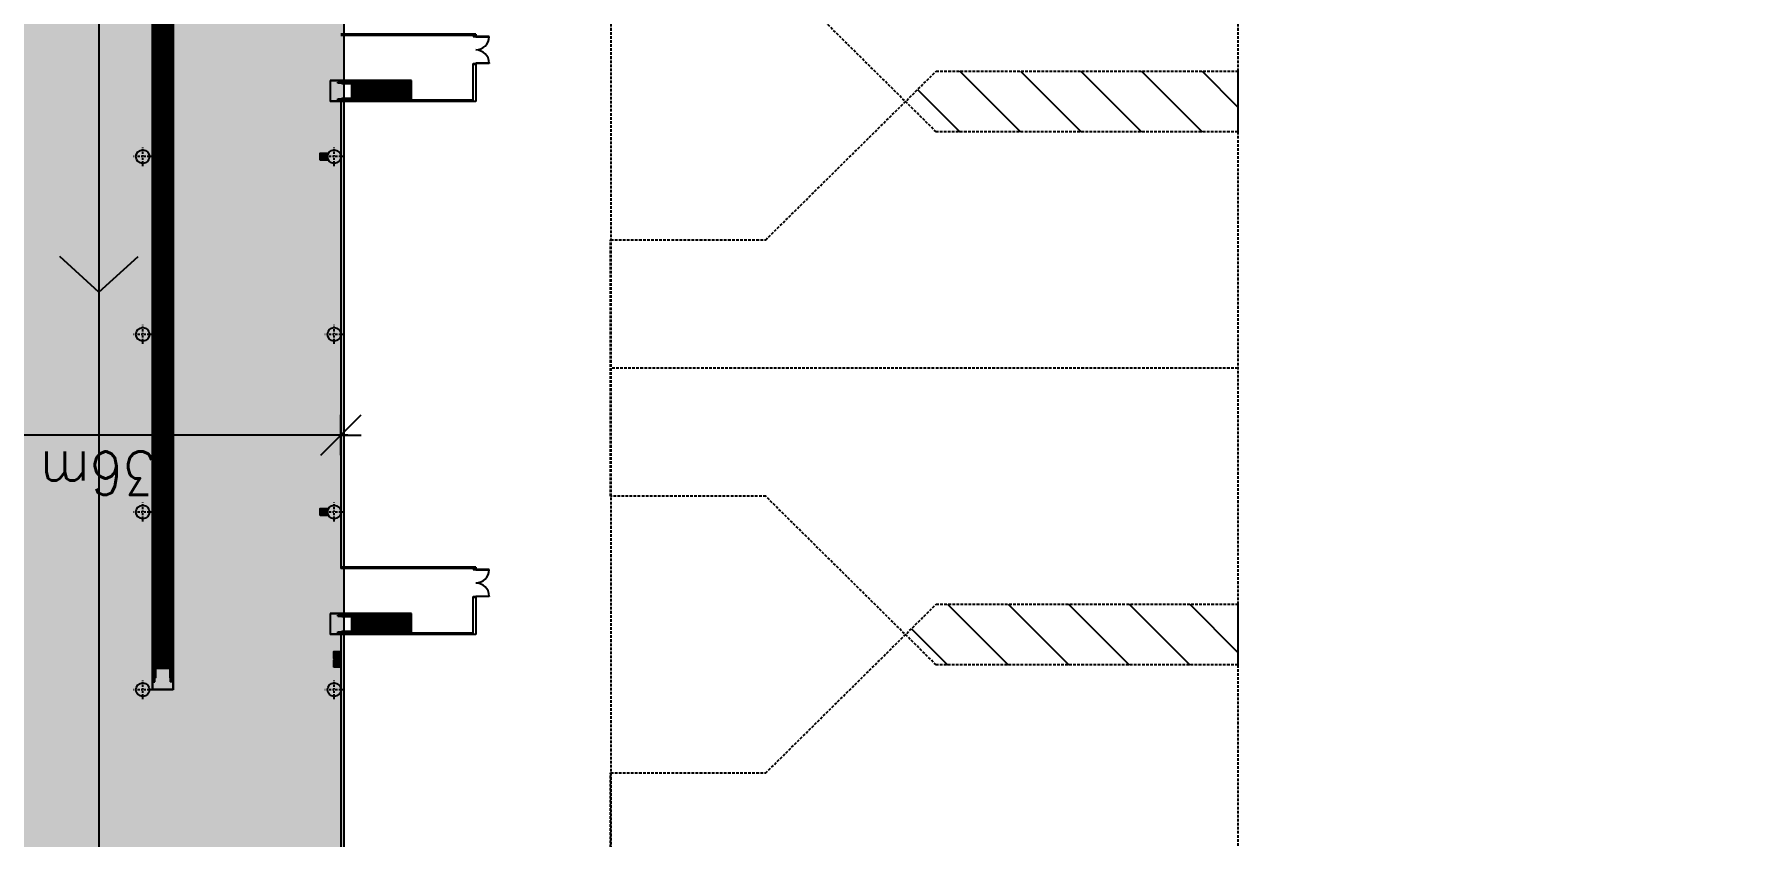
# Model space of a CAD drawing. Header units: millimetres. Extents: x -1 to 12300, y -1929 to 2470.
# Drawn here: x 6249.6 to 6375.8, y -1129.4 to -1069.9 of the extents above; entities that cross this region are included whole.
import ezdxf

# ---------------------------------------------------------------- set-up
doc = ezdxf.new("R2010")
doc.units = ezdxf.units.MM
doc.linetypes.add('DASHDOTBERNUZ', pattern=[0.8, 0.4, -0.2, 0, -0.2])
doc.linetypes.add('HIDDENBERNUZ', pattern=[0.3, 0.2, -0.1])
doc.layers.get('0').update_dxf_attribs({"color": 250})
for name, color, linetype in [('01C', 250, 'Continuous'), ('01cotes', 200, 'Continuous'), ('01TXTINCENDIext', 7, 'Continuous'), ('01TXTINCENDIman', 7, 'Continuous'), ('05CPIL', 250, 'Continuous'), ('0parquing', 250, 'HIDDENBERNUZ'), ('0serveis', 6, 'HIDDENBERNUZ'), ('0Terminal', 250, 'Continuous'), ('espais terminal', 9, 'Continuous'), ('fluxes', 9, 'Continuous')]:
    doc.layers.add(name, color=color, linetype=linetype)
doc.layers.add('TR-AUX-OFICINES', color=9, linetype='Continuous', plot=False)
doc.styles.add('_FERROS', font='romans.shx', dxfattribs={"width": 0.9})
doc.dimstyles.new('_100PS1500', dxfattribs={"dimtxt": 3.2, "dimasz": 3, "dimexe": 0.18, "dimexo": 0.0625, "dimgap": 2, "dimtad": 1, "dimrnd": 0.01, "dimzin": 12, "dimdsep": 46, "dimtxsty": '_FERROS', "dimblk": 'OBLIQUE', "dimcen": 0.09, "dimdle": 0.5, "dimse1": 1, "dimse2": 1, "dimclrt": 7, "dimadec": 0, "dimazin": 0, "dimtfac": 1, "dimtix": 1, "dimtmove": 2, "dimatfit": 3, "dimldrblk": 'OBLIQUE', "dimfxl": 1, "dimtvp": 0.882353, "dimtolj": 1, "dimtzin": 0, "dimarcsym": 0})
pattern_1 = [(90, (18.704966, 37.508332), (-0.01, 6e-19), [])]
pattern_2 = [(360, (37.508332, -17.139966), (2e-18, 0.01), [])]

# ---------------------------------------------------------------- blocks, each defined once
blk = doc.blocks.new('_PIL0')
at = {"color": 3, "linetype": 'DASHDOTBERNUZ', "ltscale": 0.4}
for p, q in [((0.7, 0), (-0.7, 0)), ((0, -0.7), (0, 0.7))]:
    blk.add_line(p, q, dxfattribs=at)
blk.add_circle((0, 0), 0.5)
blk = doc.blocks.new('CINTA')
at = {"layer": '01C', "linetype": 'Continuous'}
h = blk.add_hatch(dxfattribs=at)
h.set_pattern_fill('USER', color=256, scale=0.01, angle=90, pattern_type=0)
h.set_pattern_definition(pattern_1)
h.paths.add_polyline_path([(0.12, 0.58), (0.12, 62.2), (0.2, 62.2), (0.2, 0.58)])
h = blk.add_hatch(dxfattribs=at)
h.set_pattern_fill('USER', color=256, scale=0.01, angle=90, pattern_type=0)
h.set_pattern_definition(pattern_1)
h.paths.add_polyline_path([(1.37, 0.58), (1.37, 62.2), (1.44, 62.2), (1.44, 0.58)])
h = blk.add_hatch(dxfattribs=at)
h.set_pattern_fill('USER', color=256, scale=0.05, angle=90, pattern_type=0)
h.set_pattern_definition([(90, (28.7643, 81.89081), (-0.05, 3e-18), [])])
h.paths.add_polyline_path([(0.23, 61.2), (0.23, 1.58), (1.33, 1.58), (1.33, 61.2)])
h.paths.add_polyline_path([(0.79, 59.2), (0.79, 59.25), (0.78, 59.27), (0.77, 59.2)], flags=16)
h.paths.add_polyline_path([(0.78, 57.6), (0.79, 57.61), (0.8, 57.61), (0.79, 57.58)], flags=16)
for p, q in [((0, 62.78), (0, 0)), ((0.03, 62.78), (0, 62.78)), ((1.56, 62.78), (0.03, 62.78)), ((0.03, 62.75), (0.03, 0.03)), ((0.03, 62.75), (1.53, 62.75)), ((0.03, 61.87), (0.03, 61.89)), ((0.12, 61.87), (0.03, 61.87)), ((0.12, 62.2), (0.2, 62.2)), ((0.12, 0.58), (0.12, 62.2)), ((0.2, 62.2), (0.2, 0.58)), ((0.23, 61.87), (0.2, 61.87)), ((0.23, 61.89), (0.23, 61.9)), ((0.23, 61.87), (0.23, 61.89)), ((0.23, 61.2), (0.23, 61.87)), ((1.33, 61.9), (1.33, 61.87)), ((1.33, 61.87), (1.33, 61.2)), ((1.37, 61.87), (1.33, 61.87)), ((1.37, 62.2), (1.44, 62.2)), ((1.37, 0.58), (1.37, 62.2)), ((1.44, 0.58), (1.44, 62.2)), ((1.53, 61.87), (1.44, 61.87)), ((1.53, 62.75), (1.53, 0.03)), ((1.53, 61.89), (1.53, 61.87)), ((1.56, 62.78), (1.56, 0)), ((0.03, 61.31), (0.12, 61.31)), ((0.2, 61.31), (0.23, 61.31)), ((1.33, 61.2), (0.23, 61.2)), ((0.23, 57.01), (0.23, 61.2)), ((1.33, 61.31), (1.37, 61.31)), ((1.33, 61.2), (1.33, 56.77)), ((1.53, 61.31), (1.44, 61.31)), ((0.23, 6), (0.23, 57.01)), ((1.33, 56.77), (1.33, 5.76)), ((0.23, 1.58), (0.23, 6)), ((1.33, 5.76), (1.33, 1.58)), ((0.03, 1.47), (0.12, 1.47)), ((0.2, 1.47), (0.23, 1.47)), ((0.23, 1.58), (1.33, 1.58)), ((0.23, 0.91), (0.23, 1.58)), ((1.33, 1.58), (1.33, 0.91)), ((1.37, 1.47), (1.33, 1.47)), ((1.44, 1.47), (1.53, 1.47)), ((0, 0), (0.03, 0)), ((0.03, 0.88), (0.03, 0.91)), ((0.03, 0.91), (0.12, 0.91)), ((1.53, 0.03), (0.03, 0.03)), ((0.03, 0), (1.56, 0)), ((0.2, 0.58), (0.12, 0.58)), ((0.2, 0.91), (0.23, 0.91)), ((0.23, 0.89), (0.23, 0.91)), ((0.23, 0.88), (0.23, 0.89)), ((1.33, 0.91), (1.37, 0.91)), ((1.33, 0.91), (1.33, 0.88)), ((1.44, 0.58), (1.37, 0.58)), ((1.44, 0.91), (1.53, 0.91)), ((1.53, 0.91), (1.53, 0.88))]:
    blk.add_line(p, q, dxfattribs=at)
for centre, radius, start, end in [((0.05, 61.89), 0.0175, 109.4849, 173.4157), ((0.18, 61.51), 0.417, 97.1878, 108.3507), ((0.11, 61.5), 0.428, 74.9655, 77.6554), ((0.21, 61.9), 0.0175, 8.7267, 73.4382), ((1.35, 61.9), 0.0175, 106.5618, 171.2733), ((1.46, 61.5), 0.428, 102.3446, 105.0345), ((1.39, 61.51), 0.417, 71.6493, 82.8122), ((1.51, 61.89), 0.0175, 6.5843, 70.5151), ((0.05, 0.89), 0.0175, 186.5843, 250.5151), ((0.18, 1.27), 0.417, 251.6493, 262.8122), ((0.11, 1.28), 0.428, 282.3446, 285.0345), ((0.21, 0.88), 0.0175, 286.5618, 351.2733), ((1.35, 0.88), 0.0175, 188.7267, 253.4382), ((1.46, 1.28), 0.428, 254.9655, 257.6554), ((1.39, 1.27), 0.417, 277.1878, 288.3507), ((1.51, 0.89), 0.0175, 289.4849, 353.4157)]:
    blk.add_arc(centre, radius, start, end, dxfattribs=at)
blk = doc.blocks.new('A$C47A048D5')
at = {"layer": '01C', "linetype": 'Continuous'}
h = blk.add_hatch(dxfattribs=at)
h.set_pattern_fill('USER', color=256, scale=0.01, pattern_type=0)
h.set_pattern_definition(pattern_2)
h.paths.add_polyline_path([(6.02, 1.37), (6.02, 1.44), (0.57, 1.44), (0.57, 1.37)])
h = blk.add_hatch(dxfattribs=at)
h.set_pattern_fill('USER', color=256, scale=0.01, pattern_type=0)
h.set_pattern_definition(pattern_2)
h.paths.add_polyline_path([(6.02, 0.12), (6.02, 0.2), (0.57, 0.2), (0.57, 0.12)])
for p, q in [((6.02, 1.56), (0, 1.56)), ((0, 1.56), (0, 1.53)), ((0, 1.53), (0, 0)), ((6.02, 1.53), (0.03, 1.53)), ((0.03, 0.03), (0.03, 1.53)), ((0.57, 1.37), (0.57, 1.44)), ((0.57, 1.44), (6.02, 1.44)), ((6.02, 1.37), (0.57, 1.37)), ((0.88, 1.53), (0.91, 1.53)), ((0.88, 1.33), (0.89, 1.33)), ((0.89, 1.33), (0.91, 1.33)), ((0.91, 1.53), (0.91, 1.44)), ((0.91, 1.37), (0.91, 1.33)), ((0.91, 1.33), (1.58, 1.33)), ((1.47, 1.53), (1.47, 1.44)), ((1.47, 1.37), (1.47, 1.33)), ((1.58, 1.33), (1.58, 0.23)), ((1.58, 1.33), (6, 1.33)), ((1.58, 1.28), (6.02, 1.28)), ((6, 1.33), (6.02, 1.33)), ((6.02, 0), (0, 0)), ((6.02, 0.03), (0.03, 0.03)), ((0.57, 0.12), (0.57, 0.2)), ((0.57, 0.2), (6.02, 0.2)), ((0.57, 0.12), (6.02, 0.12)), ((0.91, 0.23), (0.88, 0.23)), ((0.91, 0.03), (0.88, 0.03)), ((1.58, 0.23), (0.91, 0.23)), ((0.91, 0.23), (0.91, 0.2)), ((0.91, 0.12), (0.91, 0.03)), ((1.47, 0.2), (1.47, 0.23)), ((1.47, 0.12), (1.47, 0.03)), ((1.58, 1.23), (6.02, 1.23)), ((1.58, 1.18), (6.02, 1.18)), ((1.58, 1.13), (6.02, 1.13)), ((1.58, 1.08), (6.02, 1.08)), ((1.58, 1.03), (6.02, 1.03)), ((1.58, 0.98), (6.02, 0.98)), ((1.58, 0.93), (6.02, 0.93)), ((1.58, 0.88), (6.02, 0.88)), ((1.58, 0.83), (6.02, 0.83)), ((1.58, 0.78), (6.02, 0.78)), ((1.58, 0.73), (6.02, 0.73)), ((1.58, 0.68), (6.02, 0.68)), ((1.58, 0.63), (6.02, 0.63)), ((1.58, 0.58), (6.02, 0.58)), ((1.58, 0.53), (6.02, 0.53)), ((1.58, 0.48), (6.02, 0.48)), ((1.58, 0.43), (6.02, 0.43)), ((1.58, 0.38), (6.02, 0.38)), ((1.58, 0.33), (6.02, 0.33)), ((1.58, 0.28), (6.02, 0.28)), ((5.76, 0.23), (1.58, 0.23)), ((1.58, 0.23), (6.02, 0.23)), ((6.02, 0.23), (5.76, 0.23))]:
    blk.add_line(p, q, dxfattribs=at)
at = {"layer": '01C'}
blk.add_line((6.02, 0), (6.02, 1.56), dxfattribs=at)
at = {"layer": '01C', "linetype": 'Continuous'}
for centre, radius, start, end in [((1.27, 1.39), 0.417, 161.6493, 172.8122), ((1.28, 1.46), 0.428, 192.3446, 195.0345), ((0.88, 1.35), 0.0175, 196.5618, 261.2733), ((0.89, 1.51), 0.0175, 96.5843, 160.5151), ((1.27, 0.18), 0.417, 187.1878, 198.3507), ((0.88, 0.21), 0.0175, 98.7267, 163.4382), ((1.28, 0.11), 0.428, 164.9655, 167.6554), ((0.89, 0.05), 0.0175, 199.4849, 263.4157)]:
    blk.add_arc(centre, radius, start, end, dxfattribs=at)
blk = doc.blocks.new('_Oblique')
for p, q in [((0, -0.5), (0, 0.5)), ((0, 0), (0.5, 0))]:
    blk.add_line(p, q)
at = {"layer": '01C', "color": 7, "linetype": 'ByBlock', "lineweight": -2}
blk.add_line((-0.5, -0.5), (0.5, 0.5), dxfattribs=at)
blk = doc.blocks.new('*D233')
at = {"layer": '01cotes', "color": 0, "lineweight": -2, "transparency": 16777216}
blk.add_line((6272.89, -1099.65), (6235.89, -1099.65), dxfattribs=at)
at = {"layer": 'DEFPOINTS', "color": 0, "transparency": 16777216}
for p in [(6236.39, -1099.65), (6236.39, -1099.65), (6272.39, -1099.65)]:
    blk.add_point(p, dxfattribs=at)
at = {"layer": '01cotes', "color": 0, "lineweight": -2, "transparency": 16777216, "xscale": 3, "yscale": 3, "zscale": 3, "rotation": 180}
blk.add_blockref('_Oblique', (6236.39, -1099.65), dxfattribs=at)
at = {"layer": '01cotes', "color": 0, "lineweight": -2, "transparency": 16777216, "xscale": 3, "yscale": 3, "zscale": 3}
blk.add_blockref('_Oblique', (6272.39, -1099.65), dxfattribs=at)
at = {"layer": '01cotes', "color": 7, "transparency": 16777216, "insert": (6254.39, -1102.48), "char_height": 3.2, "attachment_point": 5, "rotation": 180, "style": '_FERROS'}
blk.add_mtext('\\A1;36m', dxfattribs=at)
blk = doc.blocks.new('portadoble')
at = {"layer": '01C'}
for p, q in [((0, -0.2), (0, 0)), ((0, 0), (0.08, 0)), ((0.08, 0), (0.08, -0.2)), ((2.08, 0), (2.08, -0.2)), ((2.15, 0), (2.08, 0)), ((2.15, -0.2), (2.15, 0)), ((0.08, -0.2), (0, -0.2)), ((0.08, -1.2), (0.08, -0.2)), ((0.08, -0.2), (0.11, -0.2)), ((0.11, -1.2), (0.08, -1.2)), ((0.11, -0.2), (0.11, -1.2)), ((2.04, -0.2), (2.04, -1.2)), ((2.08, -0.2), (2.04, -0.2)), ((2.04, -1.2), (2.08, -1.2)), ((2.08, -1.2), (2.08, -0.2)), ((2.08, -0.2), (2.15, -0.2))]:
    blk.add_line(p, q, dxfattribs=at)
for centre, start, end in [((0.07, -0.2), 271.9192, 359.9782), ((2.08, -0.2), 180.0219, 268.0808)]:
    blk.add_arc(centre, 1, start, end, dxfattribs=at)
blk = doc.blocks.new('A$C39DC0D00')
at = {"layer": '01TXTINCENDIext'}
h = blk.add_hatch(color=7, dxfattribs=at)
h.dxf.hatch_style = 1
h.paths.add_polyline_path([(0.53, 0.54), (0, 0.54), (0, 0), (0.53, 0)])
h.paths.add_polyline_path([(0.51, 0.51), (0.51, 0.03, -0.414214), (0.5, 0.02), (0.03, 0.02, -0.414214), (0.02, 0.03), (0.02, 0.51, -0.414214), (0.03, 0.52), (0.5, 0.52, -0.414214)], flags=16)
h.paths.add_polyline_path([(0.35, 0.45), (0.34, 0.44), (0.34, 0.45), (0.33, 0.45), (0.32, 0.45), (0.32, 0.45), (0.31, 0.45), (0.31, 0.45), (0.29, 0.45), (0.27, 0.45), (0.27, 0.45), (0.27, 0.45), (0.27, 0.45), (0.27, 0.44), (0.27, 0.44), (0.28, 0.43), (0.28, 0.42, -0.120407), (0.33, 0.4, -0.22624), (0.33, 0.39), (0.33, 0.05, -0.414214), (0.32, 0.04), (0.21, 0.04, -0.414214), (0.19, 0.05), (0.19, 0.08), (0.17, 0.08), (0.17, 0.08), (0.17, 0.1), (0.17, 0.1), (0.17, 0.11), (0.17, 0.11), (0.17, 0.14), (0.17, 0.14), (0.17, 0.14), (0.17, 0.17), (0.16, 0.19), (0.14, 0.24), (0.13, 0.27), (0.12, 0.29), (0.12, 0.31), (0.11, 0.33), (0.11, 0.35), (0.11, 0.38), (0.12, 0.39), (0.13, 0.4), (0.14, 0.42), (0.15, 0.43), (0.16, 0.44), (0.18, 0.44), (0.2, 0.45), (0.22, 0.46), (0.24, 0.46), (0.25, 0.46), (0.25, 0.46), (0.28, 0.48), (0.31, 0.49), (0.33, 0.5), (0.33, 0.49), (0.32, 0.49), (0.29, 0.47), (0.28, 0.47), (0.29, 0.47), (0.31, 0.46), (0.33, 0.46), (0.35, 0.45), (0.35, 0.45)], flags=0)
h.paths.add_polyline_path([(0.25, 0.44), (0.25, 0.44), (0.25, 0.44), (0.25, 0.44), (0.25, 0.43), (0.24, 0.42, 0.110621), (0.2, 0.4, 0.22624), (0.19, 0.39), (0.19, 0.1), (0.19, 0.1), (0.18, 0.1), (0.18, 0.11), (0.19, 0.11), (0.19, 0.14), (0.18, 0.14), (0.18, 0.15), (0.18, 0.17), (0.17, 0.2), (0.16, 0.23), (0.14, 0.27), (0.13, 0.3), (0.13, 0.33), (0.12, 0.35), (0.13, 0.37), (0.13, 0.39), (0.14, 0.41), (0.16, 0.42), (0.18, 0.43), (0.21, 0.44), (0.22, 0.44)], flags=0)
h = blk.add_hatch(color=10, dxfattribs=at)
h.paths.add_polyline_path([(0.51, 0.51, 0.414214), (0.5, 0.52), (0.03, 0.52, 0.414214), (0.02, 0.51), (0.02, 0.03, 0.414214), (0.03, 0.02), (0.5, 0.02, 0.414214), (0.51, 0.03)])
h.paths.add_polyline_path([(0.12, 0.31), (0.11, 0.33), (0.11, 0.35), (0.11, 0.38), (0.12, 0.39), (0.13, 0.4), (0.14, 0.42), (0.15, 0.43), (0.16, 0.44), (0.18, 0.44), (0.2, 0.45), (0.22, 0.46), (0.24, 0.46), (0.25, 0.46), (0.25, 0.46), (0.28, 0.48), (0.31, 0.49), (0.33, 0.5), (0.33, 0.49), (0.32, 0.49), (0.29, 0.47), (0.28, 0.47), (0.29, 0.47), (0.31, 0.46), (0.33, 0.46), (0.35, 0.45), (0.35, 0.45), (0.35, 0.45), (0.34, 0.44), (0.34, 0.45), (0.33, 0.45), (0.32, 0.45), (0.32, 0.45), (0.31, 0.45), (0.31, 0.45), (0.29, 0.45), (0.27, 0.45), (0.27, 0.45), (0.27, 0.45), (0.27, 0.45), (0.27, 0.44), (0.27, 0.44), (0.28, 0.43), (0.28, 0.42, -0.120407), (0.33, 0.4, -0.22624), (0.33, 0.39), (0.33, 0.05, -0.414214), (0.32, 0.04), (0.21, 0.04, -0.414214), (0.19, 0.05), (0.19, 0.08), (0.17, 0.08), (0.17, 0.08), (0.17, 0.1), (0.17, 0.1), (0.17, 0.11), (0.17, 0.11), (0.17, 0.14), (0.17, 0.14), (0.17, 0.14), (0.17, 0.17), (0.16, 0.19), (0.14, 0.24), (0.13, 0.27), (0.12, 0.29)], flags=16)
h.paths.add_polyline_path([(0.13, 0.33), (0.12, 0.35), (0.13, 0.37), (0.13, 0.39), (0.14, 0.41), (0.16, 0.42), (0.18, 0.43), (0.21, 0.44), (0.22, 0.44), (0.25, 0.44), (0.25, 0.44), (0.25, 0.44), (0.25, 0.44), (0.25, 0.43), (0.24, 0.42, 0.110621), (0.2, 0.4, 0.22624), (0.19, 0.39), (0.19, 0.1), (0.19, 0.1), (0.18, 0.1), (0.18, 0.11), (0.19, 0.11), (0.19, 0.14), (0.18, 0.14), (0.18, 0.15), (0.18, 0.17), (0.17, 0.2), (0.16, 0.23), (0.14, 0.27), (0.13, 0.3)], flags=0)
h.paths.add_polyline_path([(0.19, 0.39, -0.22624), (0.2, 0.4, -0.110621), (0.24, 0.42), (0.25, 0.43), (0.25, 0.44), (0.25, 0.44), (0.25, 0.44), (0.25, 0.44), (0.22, 0.44), (0.21, 0.44), (0.18, 0.43), (0.16, 0.42), (0.14, 0.41), (0.13, 0.39), (0.13, 0.37), (0.12, 0.35), (0.13, 0.33), (0.13, 0.3), (0.14, 0.27), (0.16, 0.23), (0.17, 0.2), (0.18, 0.17), (0.18, 0.15), (0.18, 0.14), (0.19, 0.14), (0.19, 0.11), (0.18, 0.11), (0.18, 0.1), (0.19, 0.1), (0.19, 0.1)], flags=0)
h = blk.add_hatch(color=255, dxfattribs=at)
h.paths.add_polyline_path([(0.33, 0.39, 0.22624), (0.33, 0.4, 0.120407), (0.28, 0.42), (0.28, 0.43), (0.27, 0.44), (0.27, 0.44), (0.27, 0.45), (0.27, 0.45), (0.27, 0.45), (0.27, 0.45), (0.29, 0.45), (0.31, 0.45), (0.31, 0.45), (0.32, 0.45), (0.32, 0.45), (0.33, 0.45), (0.34, 0.45), (0.34, 0.44), (0.35, 0.45), (0.35, 0.45), (0.35, 0.45), (0.33, 0.46), (0.31, 0.46), (0.29, 0.47), (0.28, 0.47), (0.29, 0.47), (0.32, 0.49), (0.33, 0.49), (0.33, 0.5), (0.31, 0.49), (0.28, 0.48), (0.25, 0.46), (0.25, 0.46), (0.24, 0.46), (0.22, 0.46), (0.2, 0.45), (0.18, 0.44), (0.16, 0.44), (0.15, 0.43), (0.14, 0.42), (0.13, 0.4), (0.12, 0.39), (0.11, 0.38), (0.11, 0.35), (0.11, 0.33), (0.12, 0.31), (0.12, 0.29), (0.13, 0.27), (0.14, 0.24), (0.16, 0.19), (0.17, 0.17), (0.17, 0.14), (0.17, 0.14), (0.17, 0.14), (0.17, 0.11), (0.17, 0.11), (0.17, 0.1), (0.17, 0.1), (0.17, 0.08), (0.17, 0.08), (0.19, 0.08), (0.19, 0.05, 0.414214), (0.21, 0.04), (0.32, 0.04, 0.414214), (0.33, 0.05)])
h.paths.add_polyline_path([(0.19, 0.1), (0.19, 0.1), (0.18, 0.1), (0.18, 0.11), (0.19, 0.11), (0.19, 0.14), (0.18, 0.14), (0.18, 0.15), (0.18, 0.17), (0.17, 0.2), (0.16, 0.23), (0.14, 0.27), (0.13, 0.3), (0.13, 0.33), (0.12, 0.35), (0.13, 0.37), (0.13, 0.39), (0.14, 0.41), (0.16, 0.42), (0.18, 0.43), (0.21, 0.44), (0.22, 0.44), (0.25, 0.44), (0.25, 0.44), (0.25, 0.44), (0.25, 0.44), (0.25, 0.43), (0.24, 0.42, 0.110621), (0.2, 0.4, 0.22624), (0.19, 0.39)], flags=16)
blk.add_hatch(color=10, dxfattribs=at).paths.add_polyline_path([(0.19, 0.39, -0.22624), (0.2, 0.4, -0.110621), (0.24, 0.42), (0.25, 0.43), (0.25, 0.44), (0.25, 0.44), (0.25, 0.44), (0.25, 0.44), (0.22, 0.44), (0.21, 0.44), (0.18, 0.43), (0.16, 0.42), (0.14, 0.41), (0.13, 0.39), (0.13, 0.37), (0.12, 0.35), (0.13, 0.33), (0.13, 0.3), (0.14, 0.27), (0.16, 0.23), (0.17, 0.2), (0.18, 0.17), (0.18, 0.15), (0.18, 0.14), (0.19, 0.14), (0.19, 0.11), (0.18, 0.11), (0.18, 0.1), (0.19, 0.1), (0.19, 0.1)])
at = {"layer": '01TXTINCENDIext', "color": 255}
for p, q in [((0.02, 0.03), (0.02, 0.51)), ((0.03, 0.52), (0.5, 0.52)), ((0.5, 0.02), (0.03, 0.02)), ((0.51, 0.51), (0.51, 0.03))]:
    blk.add_line(p, q, dxfattribs=at)
at = {"layer": '01TXTINCENDIext', "color": 7}
blk.add_lwpolyline([(0, 0.54), (0.53, 0.54), (0.53, 0), (0, 0)], close=True, dxfattribs=at)
at = {"layer": '01TXTINCENDIext', "color": 255}
for points in [[(0.28, 0.42), (0.28, 0.43), (0.27, 0.44), (0.27, 0.44), (0.27, 0.45), (0.27, 0.45), (0.27, 0.45), (0.27, 0.45), (0.29, 0.45), (0.31, 0.45), (0.31, 0.45), (0.32, 0.45), (0.32, 0.45), (0.33, 0.45), (0.34, 0.45), (0.34, 0.44), (0.35, 0.45), (0.35, 0.45), (0.35, 0.45), (0.33, 0.46), (0.31, 0.46), (0.29, 0.47), (0.28, 0.47), (0.29, 0.47), (0.32, 0.49), (0.33, 0.49), (0.33, 0.5), (0.31, 0.49), (0.28, 0.48), (0.25, 0.46), (0.25, 0.46), (0.24, 0.46), (0.22, 0.46), (0.2, 0.45), (0.18, 0.44), (0.16, 0.44), (0.15, 0.43), (0.14, 0.42), (0.13, 0.4), (0.12, 0.39), (0.11, 0.38), (0.11, 0.35), (0.11, 0.33), (0.12, 0.31), (0.12, 0.29), (0.13, 0.27), (0.14, 0.24), (0.16, 0.19), (0.17, 0.17), (0.17, 0.14), (0.17, 0.14), (0.17, 0.14), (0.17, 0.11), (0.17, 0.11), (0.17, 0.1), (0.17, 0.1), (0.17, 0.08), (0.17, 0.08), (0.19, 0.08)], [(0.19, 0.1), (0.19, 0.1), (0.18, 0.1), (0.18, 0.11), (0.19, 0.11), (0.19, 0.14), (0.18, 0.14), (0.18, 0.15), (0.18, 0.17), (0.17, 0.2), (0.16, 0.23), (0.14, 0.27), (0.13, 0.3), (0.13, 0.33), (0.12, 0.35), (0.13, 0.37), (0.13, 0.39), (0.14, 0.41), (0.16, 0.42), (0.18, 0.43), (0.21, 0.44), (0.22, 0.44), (0.25, 0.44), (0.25, 0.44), (0.25, 0.44), (0.25, 0.44), (0.25, 0.43), (0.24, 0.42)], [(0.19, 0.39), (0.19, 0.1)]]:
    blk.add_lwpolyline(points, dxfattribs=at)
blk.add_lwpolyline([(0.19, 0.08), (0.19, 0.05, 0.414214), (0.21, 0.04), (0.32, 0.04, 0.414214), (0.33, 0.05), (0.33, 0.39)], format="xyb", dxfattribs=at)
for centre, radius, start, end in [((0.03, 0.51), 0.0144, 90, 180), ((0.03, 0.03), 0.0144, 180, 270), ((0.21, 0.39), 0.0128, 129.008, 180), ((0.26, 0.32), 0.105, 103.7582, 129.008), ((0.26, 0.32), 0.105, 50.992, 78.4551), ((0.32, 0.39), 0.0128, 0, 50.992), ((0.5, 0.51), 0.0144, 0, 90), ((0.5, 0.03), 0.0144, 270, 0)]:
    blk.add_arc(centre, radius, start, end, dxfattribs=at)
blk = doc.blocks.new('MANGERA')
at = {"layer": '01TXTINCENDIext'}
h = blk.add_hatch(color=7, dxfattribs=at)
h.dxf.hatch_style = 1
h.paths.add_polyline_path([(0.53, 0.54), (0, 0.54), (0, 0), (0.53, 0)])
h.paths.add_polyline_path([(0.03, 0.52), (0.5, 0.52, -0.414214), (0.51, 0.51), (0.51, 0.03, -0.414214), (0.5, 0.02), (0.03, 0.02, -0.414214), (0.02, 0.03), (0.02, 0.51, -0.414214)], flags=16)
h.paths.add_polyline_path([(0.1, 0.49), (0.11, 0.49), (0.11, 0.2), (0.1, 0.2)], flags=0)
h.paths.add_polyline_path([(0.15, 0.48), (0.15, 0.18, -1), (0.12, 0.18), (0.12, 0.48, -1)], flags=0)
h.paths.add_polyline_path([(0.19, 0.48), (0.19, 0.2, -1), (0.16, 0.2), (0.16, 0.48, -1)], flags=0)
h.paths.add_polyline_path([(0.22, 0.48), (0.22, 0.2, -1), (0.2, 0.2), (0.2, 0.48, -1)], flags=0)
h.paths.add_polyline_path([(0.26, 0.48), (0.26, 0.2, -1), (0.23, 0.2), (0.23, 0.48, -1)], flags=0)
h.paths.add_polyline_path([(0.3, 0.48), (0.3, 0.2, -1), (0.27, 0.2), (0.27, 0.48, -1)], flags=0)
h.paths.add_polyline_path([(0.31, 0.49), (0.31, 0.49), (0.31, 0.35), (0.37, 0.35, -25.210419), (0.37, 0.35), (0.31, 0.35), (0.31, 0.2), (0.31, 0.2)], flags=0)
h.paths.add_polyline_path([(0.11, 0.16), (0.15, 0.16), (0.15, 0.15), (0.11, 0.15)], flags=0)
h.paths.add_polyline_path([(0.4, 0.38), (0.4, 0.35), (0.37, 0.35, -0.36031)], flags=0)
h.paths.add_polyline_path([(0.12, 0.15), (0.15, 0.15), (0.15, 0.12), (0.12, 0.12)], flags=0)
h.paths.add_polyline_path([(0.37, 0.35), (0.4, 0.35), (0.4, 0.32, -0.36031)], flags=0)
h.paths.add_polyline_path([(0.41, 0.38, -0.36031), (0.44, 0.35), (0.41, 0.35)], flags=0)
h.paths.add_polyline_path([(0.11, 0.12), (0.15, 0.12), (0.15, 0.11), (0.11, 0.11)], flags=0)
h.paths.add_polyline_path([(0.41, 0.35), (0.44, 0.35, -0.36031), (0.41, 0.32)], flags=0)
h.paths.add_polyline_path([(0.12, 0.1), (0.15, 0.1), (0.14, 0.07), (0.12, 0.07)], flags=0)
h.paths.add_polyline_path([(0.13, 0.06), (0.14, 0.06), (0.14, 0.05), (0.13, 0.05)], flags=0)
h = blk.add_hatch(color=10, dxfattribs=at)
h.paths.add_polyline_path([(0.03, 0.52, 0.414214), (0.02, 0.51), (0.02, 0.03, 0.414214), (0.03, 0.02), (0.5, 0.02, 0.414214), (0.51, 0.03), (0.51, 0.51, 0.414214), (0.5, 0.52)])
h.paths.add_polyline_path([(0.37, 0.35), (0.31, 0.35), (0.31, 0.2), (0.31, 0.2), (0.31, 0.49), (0.31, 0.49), (0.31, 0.35), (0.37, 0.35, -25.210419)], flags=16)
h.paths.add_polyline_path([(0.41, 0.38, -0.36031), (0.44, 0.35), (0.41, 0.35)], flags=0)
h.paths.add_polyline_path([(0.4, 0.38), (0.4, 0.35), (0.37, 0.35, -0.36031)], flags=0)
h.paths.add_polyline_path([(0.44, 0.35, -0.36031), (0.41, 0.32), (0.41, 0.35)], flags=0)
h.paths.add_polyline_path([(0.4, 0.35), (0.4, 0.32, -0.36031), (0.37, 0.35)], flags=0)
h.paths.add_polyline_path([(0.3, 0.2, -1), (0.27, 0.2), (0.27, 0.48, -1), (0.3, 0.48)], flags=16)
h.paths.add_polyline_path([(0.26, 0.2, -1), (0.23, 0.2), (0.23, 0.48, -1), (0.26, 0.48)], flags=16)
h.paths.add_polyline_path([(0.22, 0.2, -1), (0.2, 0.2), (0.2, 0.48, -1), (0.22, 0.48)], flags=16)
h.paths.add_polyline_path([(0.19, 0.2, -1), (0.16, 0.2), (0.16, 0.48, -1), (0.19, 0.48)], flags=16)
h.paths.add_polyline_path([(0.15, 0.18, -1), (0.12, 0.18), (0.12, 0.48, -1), (0.15, 0.48)], flags=16)
h.paths.add_polyline_path([(0.11, 0.2), (0.1, 0.2), (0.1, 0.49), (0.11, 0.49)], flags=16)
h.paths.add_polyline_path([(0.15, 0.16), (0.15, 0.15), (0.11, 0.15), (0.11, 0.16)], flags=16)
h.paths.add_polyline_path([(0.15, 0.15), (0.15, 0.12), (0.12, 0.12), (0.12, 0.15)], flags=16)
h.paths.add_polyline_path([(0.15, 0.12), (0.15, 0.11), (0.11, 0.11), (0.11, 0.12)], flags=16)
h.paths.add_polyline_path([(0.15, 0.1), (0.14, 0.07), (0.12, 0.07), (0.12, 0.1)], flags=16)
h.paths.add_polyline_path([(0.14, 0.06), (0.14, 0.05), (0.13, 0.05), (0.13, 0.06)], flags=16)
h = blk.add_hatch(color=7, dxfattribs=at)
h.dxf.hatch_style = 1
h.paths.add_polyline_path([(0.15, 0.48, 1), (0.12, 0.48), (0.12, 0.18, 1), (0.15, 0.18)])
h.paths.add_polyline_path([(0.19, 0.48, 1), (0.16, 0.48), (0.16, 0.2, 1), (0.19, 0.2)])
h.paths.add_polyline_path([(0.22, 0.48, 1), (0.2, 0.48), (0.2, 0.2, 1), (0.22, 0.2)])
h.paths.add_polyline_path([(0.26, 0.48, 1), (0.23, 0.48), (0.23, 0.2, 1), (0.26, 0.2)])
h.paths.add_polyline_path([(0.3, 0.48, 1), (0.27, 0.48), (0.27, 0.2, 1), (0.3, 0.2)])
h.paths.add_polyline_path([(0.11, 0.49), (0.1, 0.49), (0.1, 0.2), (0.11, 0.2)])
h.paths.add_polyline_path([(0.31, 0.49), (0.31, 0.49), (0.31, 0.2), (0.31, 0.2)])
h.paths.add_polyline_path([(0.37, 0.35), (0.31, 0.35), (0.31, 0.35), (0.37, 0.35, 25.210419)])
h.paths.add_polyline_path([(0.37, 0.35), (0.4, 0.35), (0.4, 0.32, -0.36031)], flags=16)
h.paths.add_polyline_path([(0.37, 0.35, -0.36031), (0.4, 0.38), (0.4, 0.35)], flags=16)
h.paths.add_polyline_path([(0.41, 0.35), (0.44, 0.35, -0.36031), (0.41, 0.32)], flags=16)
h.paths.add_polyline_path([(0.41, 0.35), (0.41, 0.38, -0.36031), (0.44, 0.35)], flags=16)
h.paths.add_polyline_path([(0.15, 0.16), (0.11, 0.16), (0.11, 0.15), (0.15, 0.15)])
h.paths.add_polyline_path([(0.15, 0.15), (0.12, 0.15), (0.12, 0.12), (0.15, 0.12)])
h.paths.add_polyline_path([(0.15, 0.12), (0.11, 0.12), (0.11, 0.11), (0.15, 0.11)])
h.paths.add_polyline_path([(0.15, 0.1), (0.12, 0.1), (0.12, 0.07), (0.14, 0.07)])
h.paths.add_polyline_path([(0.14, 0.06), (0.13, 0.06), (0.13, 0.05), (0.14, 0.05)])
at = {"layer": '01TXTINCENDIext', "color": 255}
for p, q in [((0.02, 0.03), (0.02, 0.51)), ((0.03, 0.52), (0.5, 0.52)), ((0.5, 0.02), (0.03, 0.02)), ((0.37, 0.35), (0.31, 0.35)), ((0.37, 0.35), (0.31, 0.35)), ((0.4, 0.35), (0.37, 0.35)), ((0.4, 0.35), (0.37, 0.35)), ((0.4, 0.38), (0.4, 0.35)), ((0.4, 0.35), (0.4, 0.32)), ((0.41, 0.38), (0.41, 0.35)), ((0.41, 0.35), (0.41, 0.32)), ((0.44, 0.35), (0.41, 0.35)), ((0.44, 0.35), (0.41, 0.35)), ((0.51, 0.51), (0.51, 0.03))]:
    blk.add_line(p, q, dxfattribs=at)
at = {"layer": '01TXTINCENDIext', "color": 7}
blk.add_lwpolyline([(0, 0.54), (0.53, 0.54), (0.53, 0), (0, 0)], close=True, dxfattribs=at)
at = {"layer": '01TXTINCENDIext', "color": 255}
for points in [[(0.1, 0.49), (0.11, 0.49), (0.11, 0.2), (0.1, 0.2)], [(0.11, 0.16), (0.15, 0.16), (0.15, 0.15), (0.11, 0.15)], [(0.11, 0.12), (0.15, 0.12), (0.15, 0.11), (0.11, 0.11)], [(0.12, 0.15), (0.15, 0.15), (0.15, 0.12), (0.12, 0.12)], [(0.12, 0.1), (0.15, 0.1), (0.14, 0.07), (0.12, 0.07)], [(0.13, 0.06), (0.14, 0.06), (0.14, 0.05), (0.13, 0.05)], [(0.31, 0.49), (0.31, 0.49), (0.31, 0.2), (0.31, 0.2)]]:
    blk.add_lwpolyline(points, close=True, dxfattribs=at)
for points in [[(0.12, 0.18), (0.12, 0.48)], [(0.15, 0.48), (0.15, 0.18)], [(0.16, 0.2), (0.16, 0.48)], [(0.19, 0.48), (0.19, 0.2)], [(0.2, 0.2), (0.2, 0.48)], [(0.22, 0.48), (0.22, 0.2)], [(0.23, 0.2), (0.23, 0.48)], [(0.26, 0.48), (0.26, 0.2)], [(0.27, 0.2), (0.27, 0.48)], [(0.3, 0.48), (0.3, 0.2)]]:
    blk.add_lwpolyline(points, dxfattribs=at)
for centre, radius, start, end in [((0.03, 0.51), 0.0144, 90, 180), ((0.03, 0.03), 0.0144, 180, 270), ((0.13, 0.48), 0.0139, 0, 180), ((0.13, 0.18), 0.0139, 180, 0), ((0.17, 0.48), 0.0139, 0, 180), ((0.17, 0.2), 0.0139, 180, 0), ((0.21, 0.48), 0.0139, 0, 180), ((0.21, 0.2), 0.0139, 180, 0), ((0.25, 0.48), 0.0139, 0, 180), ((0.25, 0.2), 0.0139, 180, 0), ((0.29, 0.48), 0.0139, 0, 180), ((0.29, 0.2), 0.0139, 180, 0), ((0.41, 0.35), 0.0384, 184.543, 175.457), ((0.41, 0.35), 0.0325, 95.3708, 174.6292), ((0.41, 0.35), 0.0325, 185.3708, 264.6292), ((0.41, 0.35), 0.0325, 5.3708, 84.6292), ((0.41, 0.35), 0.0325, 275.3708, 354.6292), ((0.5, 0.51), 0.0144, 0, 90), ((0.5, 0.03), 0.0144, 270, 0)]:
    blk.add_arc(centre, radius, start, end, dxfattribs=at)
blk = doc.blocks.new('PULSADOR')
at = {"layer": '01TXTINCENDIext'}
h = blk.add_hatch(color=10, dxfattribs=at)
h.paths.add_polyline_path([(0.53, 0.54), (0, 0.54), (0, 0), (0.53, 0)])
h.paths.add_polyline_path([(0.03, 0.52), (0.5, 0.52, -0.414214), (0.51, 0.51), (0.51, 0.03, -0.414214), (0.5, 0.02), (0.03, 0.02, -0.414214), (0.02, 0.03), (0.02, 0.51, -0.414214)], flags=16)
h.paths.add_polyline_path([(0.43, 0.27, -1), (0.09, 0.27, -1)], flags=0)
h.paths.add_polyline_path([(0.34, 0.27, -1), (0.19, 0.27, -1)], flags=0)
h = blk.add_hatch(color=7, dxfattribs=at)
h.dxf.hatch_style = 1
h.paths.add_polyline_path([(0.51, 0.51, 0.414214), (0.5, 0.52), (0.03, 0.52, 0.414214), (0.02, 0.51), (0.02, 0.03, 0.414214), (0.03, 0.02), (0.5, 0.02, 0.414214), (0.51, 0.03)])
h.paths.add_polyline_path([(0.43, 0.27, -1), (0.09, 0.27, -1)], flags=16)
h.paths.add_polyline_path([(0.34, 0.27, -1), (0.19, 0.27, -1)], flags=0)
h = blk.add_hatch(color=7, dxfattribs=at)
h.dxf.hatch_style = 1
h.paths.add_polyline_path([(0.34, 0.27, 1), (0.19, 0.27, 1)])
at = {"layer": '01TXTINCENDIext', "color": 255}
for p, q in [((0.02, 0.03), (0.02, 0.51)), ((0.5, 0.02), (0.03, 0.02)), ((0.51, 0.51), (0.51, 0.03))]:
    blk.add_line(p, q, dxfattribs=at)
at = {"layer": '01TXTINCENDIext', "color": 7}
blk.add_lwpolyline([(0, 0.54), (0.53, 0.54), (0.53, 0), (0, 0)], close=True, dxfattribs=at)
for radius in [0.17, 0.075]:
    blk.add_circle((0.26, 0.27), radius, dxfattribs=at)
at = {"layer": '01TXTINCENDIext', "color": 255}
for centre, start, end in [((0.03, 0.51), 90, 180), ((0.03, 0.03), 180, 270), ((0.5, 0.51), 0, 90), ((0.5, 0.03), 270, 0)]:
    blk.add_arc(centre, 0.0144, start, end, dxfattribs=at)

msp = doc.modelspace()

# ---------------------------------------------------------------- hatches: boundary and pattern name
at = {"layer": '0parquing'}
h = msp.add_hatch(dxfattribs=at)
h.set_pattern_fill('ANSI31', color=256)
h.set_pattern_definition([(135, (7267.587, -1846.8883), (-2.245064, -2.245064), [])])
h.paths.add_polyline_path([(6099.895, -1049.445), (6099.895, -1056.945), (6135.853, -1056.945), (6139.026, -1053.195), (6135.853, -1049.445)])
h.paths.add_polyline_path([(6115.39, -976.945), (6115.39, -981.276), (6139.518, -981.276), (6135.853, -976.945)])
h.paths.add_polyline_path([(6115.39, -918.276), (6115.39, -923.162), (6144.383, -923.162), (6146.827, -920.719), (6144.383, -918.276)])
h.paths.add_polyline_path([(6115.39, -860.162), (6115.39, -867.662), (6144.383, -867.662), (6148.134, -863.912), (6144.383, -860.162)])
h.paths.add_polyline_path([(6115.39, -804.662), (6115.39, -812.162), (6144.383, -812.162), (6148.134, -808.412), (6144.383, -804.662)])
h.paths.add_polyline_path([(6078.453, -686.297), (6078.453, -693.797), (6107.446, -693.797), (6111.197, -690.047), (6107.446, -686.297)])
h.paths.add_polyline_path([(6118.866, -545.43), (6116.661, -552.599), (6144.373, -561.122), (6149.061, -558.64), (6146.577, -553.953)])
h.paths.add_polyline_path([(6135.181, -492.382), (6132.976, -499.551), (6160.688, -508.074), (6165.376, -505.592), (6162.892, -500.905)])
h.paths.add_polyline_path([(6287, -466.861), (6285.487, -469.68), (6288.323, -471.162), (6309.697, -464.589), (6308.374, -460.287)])
h.paths.add_polyline_path([(6298.611, -504.616), (6297.098, -507.435), (6299.934, -508.917), (6321.308, -502.343), (6319.985, -498.042)])
h.paths.add_polyline_path([(6310.223, -542.37), (6308.71, -545.19), (6311.546, -546.672), (6332.92, -540.098), (6331.597, -535.797)])
h.paths.add_polyline_path([(6353.465, -637.719), (6351.19, -639.969), (6353.465, -642.219), (6375.827, -642.219), (6375.827, -637.719)])
h.paths.add_polyline_path([(6353.465, -677.219), (6351.19, -679.469), (6353.465, -681.719), (6375.827, -681.719), (6375.827, -677.219)])
h.paths.add_polyline_path([(6316.528, -796.187), (6314.253, -798.437), (6316.528, -800.687), (6338.89, -800.687), (6338.89, -796.187)])
h.paths.add_polyline_path([(6316.528, -835.687), (6314.253, -837.937), (6316.528, -840.187), (6338.89, -840.187), (6338.89, -835.687)])
h.paths.add_polyline_path([(6316.528, -875.187), (6314.253, -877.437), (6316.528, -879.687), (6338.89, -879.687), (6338.89, -875.187)])
h.paths.add_polyline_path([(6316.528, -914.687), (6314.253, -916.937), (6316.528, -919.187), (6338.89, -919.187), (6338.89, -914.687)])
h.paths.add_polyline_path([(6316.528, -954.187), (6314.253, -956.437), (6316.528, -958.687), (6338.89, -958.687), (6338.89, -954.187)])
h.paths.add_polyline_path([(6316.528, -993.687), (6314.253, -995.937), (6316.528, -998.187), (6338.89, -998.187), (6338.89, -993.687)])
h.paths.add_polyline_path([(6316.528, -1033.187), (6314.253, -1035.437), (6316.528, -1037.687), (6338.89, -1037.687), (6338.89, -1033.187)])
h.paths.add_polyline_path([(6316.528, -1072.687), (6314.253, -1074.937), (6316.528, -1077.187), (6338.89, -1077.187), (6338.89, -1072.687)])
h.paths.add_polyline_path([(6316.528, -1112.187), (6314.253, -1114.437), (6316.528, -1116.687), (6338.89, -1116.687), (6338.89, -1112.187)])
at = {"layer": 'espais terminal'}
h = msp.add_hatch(color=3, dxfattribs=at)
h.dxf.hatch_style = 1
h.paths.add_polyline_path([(6236.39, -451.773), (6236.39, -1171.531), (6272.59, -1171.531), (6272.59, -1161.631), (6272.59, -724.613), (6287.317, -724.613, 0.5526058), (6290.624, -650.371), (6296.75, -630.253), (6274.231, -630.253, 0.2228431), (6279.593, -592.245)])

# ---------------------------------------------------------------- linework, layer by layer
at = {"layer": '01C'}
for p, q in [((6282.39, -1069.937), (6272.39, -1069.937)), ((6282.19, -1070.037), (6272.39, -1070.037)), ((6282.19, -1070.037), (6282.19, -1070.112)), ((6282.39, -1069.937), (6282.39, -1070.112)), ((6282.19, -1074.837), (6282.19, -1072.112)), ((6282.39, -1072.112), (6282.39, -1074.937)), ((6282.39, -1074.937), (6272.39, -1074.937)), ((6282.19, -1074.837), (6277.613, -1074.837)), ((6282.39, -1109.437), (6272.39, -1109.437)), ((6282.19, -1109.537), (6272.39, -1109.537)), ((6282.19, -1109.537), (6282.19, -1109.612)), ((6282.39, -1109.437), (6282.39, -1109.612)), ((6282.19, -1114.337), (6282.19, -1111.612)), ((6282.39, -1111.612), (6282.39, -1114.437)), ((6282.39, -1114.437), (6272.39, -1114.437)), ((6282.19, -1114.337), (6277.613, -1114.337))]:
    msp.add_line(p, q, dxfattribs=at)
at = {"layer": '0parquing'}
for points in [[(6338.886, -1077.187), (6316.524, -1077.187), (6303.886, -1064.687), (6292.386, -1064.687), (6292.386, -1045.687), (6303.886, -1045.687), (6316.524, -1033.187), (6338.886, -1033.187), (6338.886, -1077.187)], [(6338.886, -1116.687), (6316.524, -1116.687), (6303.886, -1104.187), (6292.386, -1104.187), (6292.386, -1085.187), (6303.886, -1085.187), (6316.524, -1072.687), (6338.886, -1072.687), (6338.886, -1116.687)], [(6338.886, -1094.687), (6292.386, -1094.687)], [(6338.886, -1156.187), (6316.524, -1156.187), (6303.886, -1143.687), (6292.386, -1143.687), (6292.386, -1124.687), (6303.886, -1124.687), (6316.524, -1112.187), (6338.886, -1112.187), (6338.886, -1156.187)]]:
    msp.add_lwpolyline(points, dxfattribs=at)
at = {"layer": '0serveis'}
msp.add_line((6292.39, -769.187), (6292.39, -1151.731), dxfattribs=at)
at = {"layer": '0Terminal'}
for p, q in [((6272.39, -1074.937), (6272.39, -1109.537)), ((6272.59, -1074.937), (6272.59, -1109.437)), ((6272.39, -1114.437), (6272.39, -1148.937)), ((6272.59, -1114.437), (6272.59, -1148.937))]:
    msp.add_line(p, q, dxfattribs=at)
at = {"layer": 'fluxes', "color": 98}
for p, q in [((6254.44, -823.688), (6254.44, -1166.881)), ((6254.44, -1089.054), (6251.537, -1086.416)), ((6254.44, -1089.054), (6257.343, -1086.416))]:
    msp.add_line(p, q, dxfattribs=at)
at = {"layer": 'TR-AUX-OFICINES'}
msp.add_lwpolyline([(6272.59, -1171.531), (6236.39, -1171.531), (6236.39, -451.773), (6279.593, -592.245, -0.2228431), (6274.231, -630.253), (6296.75, -630.253), (6290.624, -650.371, -0.5526058), (6287.317, -724.613), (6272.59, -724.613), (6272.59, -1171.531)], format="xyb", dxfattribs=at)

# ---------------------------------------------------------------- block references
at = {"layer": '01C', "xscale": -1}
msp.add_blockref('CINTA', (6259.955, -1118.52), dxfattribs=at)
at = {"layer": '01C', "rotation": 90.00000000000001}
for p in [(6282.19, -1072.187), (6282.19, -1111.687)]:
    msp.add_blockref('portadoble', p, dxfattribs=at)
at = {"layer": '01C'}
for p in [(6271.594, -1074.937), (6271.594, -1114.437)]:
    msp.add_blockref('A$C47A048D5', p, dxfattribs=at)
at = {"layer": '01TXTINCENDIext', "rotation": 90}
for p in [(6271.39, -1079.284), (6271.39, -1105.617)]:
    msp.add_blockref('A$C39DC0D00', p, dxfattribs=at)
at = {"layer": '01TXTINCENDIman', "rotation": 90}
for name, p in [('PULSADOR', (6272.39, -1116.219)), ('MANGERA', (6272.39, -1116.846))]:
    msp.add_blockref(name, p, dxfattribs=at)
at = {"layer": '05CPIL'}
for p in [(6257.69, -1079.02), (6271.89, -1079.02), (6257.69, -1092.187), (6271.89, -1092.187), (6257.69, -1105.354), (6271.89, -1105.354), (6257.69, -1118.52), (6271.89, -1118.52)]:
    msp.add_blockref('_PIL0', p, dxfattribs=at)

# ---------------------------------------------------------------- dimensions: what is measured, and where the dimension line sits
at = {"layer": '01cotes'}
dim = msp.add_linear_dim(base=(6236.39, -1099.655), p1=(6272.39, -1099.655), p2=(6236.39, -1099.655), angle=180, dimstyle='_100PS1500', override={"dimtad": 0, "dimpost": 'm'}, dxfattribs=at)
dim.commit()
dim.dimension.update_dxf_attribs({"geometry": '*D233', "text_midpoint": (6254.39, -1102.478)})

doc.saveas('drawing.dxf')
